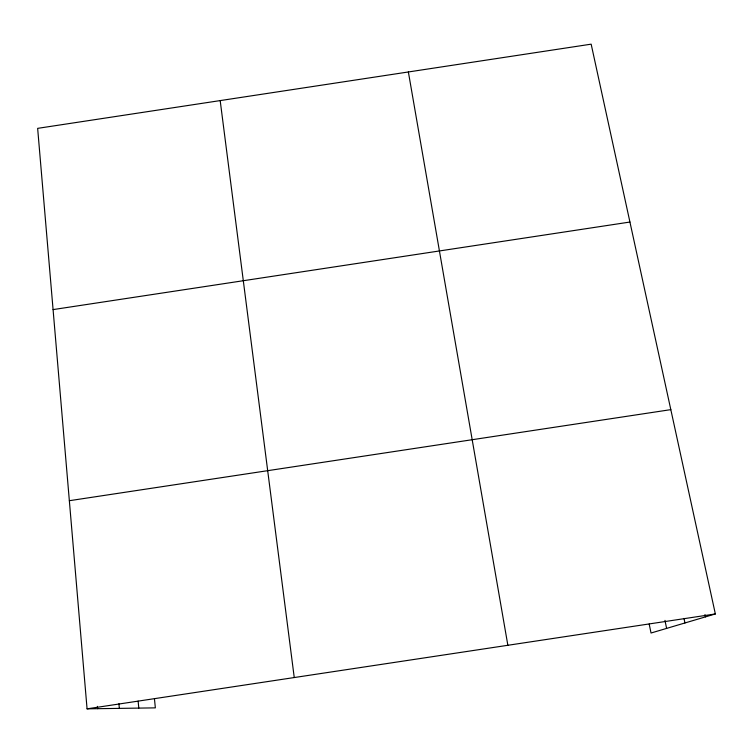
<?xml version="1.0" encoding="UTF-8"?>
<svg xmlns="http://www.w3.org/2000/svg" width="753" height="753" viewBox="0 0 753 753"><rect width="100%" height="100%" fill="white"/><g stroke="black" fill="none" stroke-linecap="round" stroke-linejoin="round"><path stroke-width="1.13" d="M154.45 698.765L155.353 707.867L87.066 708.837L37.65 128.358L591.161 44.163L715.35 613.949L651.025 633.019L649.199 624.049M53.077 309.596L629.932 222.041M69.351 500.707L670.819 409.641M87.066 708.837L715.35 613.949M704.949 614.608L705.439 616.886M683.988 618.411L684.948 622.966M664.955 620.378L666.612 628.397M408.371 71.968L507.861 645.293M220.187 100.591L294.244 677.549M138.128 701.118L138.797 708.102M118.918 703.744L119.341 708.375M97.382 706.37L97.589 708.686"/></g></svg>
